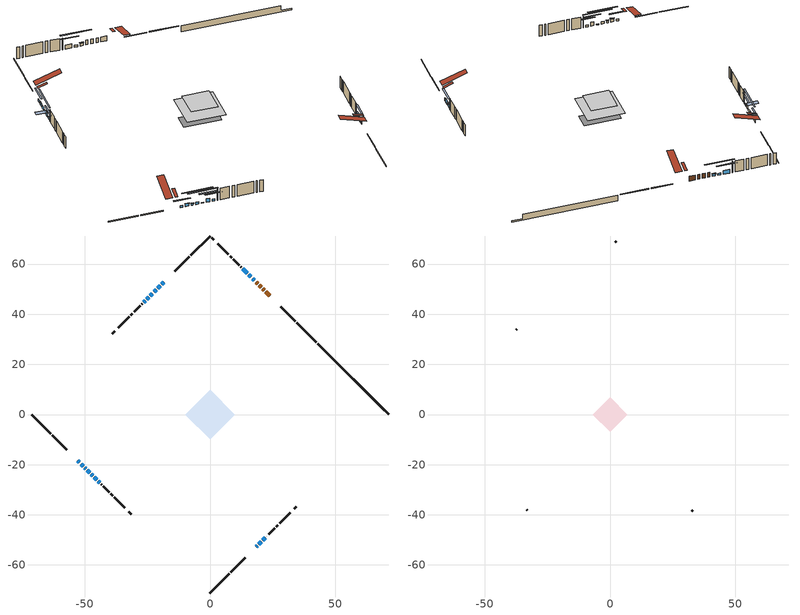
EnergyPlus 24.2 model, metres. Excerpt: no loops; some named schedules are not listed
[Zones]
conditioned space
 floor outside (Floor1 construction): -3.12,0 0,3.12 3.12,0 0,-3.12 z1.37
 floor adiabatic (AdiabaticFloorConstruction): -9.97,0 0,9.97 9.97,0 0,-9.97 z3.81
 floor foundation (Slab1 construction): -7.06,2.75 -2.75,7.06 7.06,-2.75 2.75,-7.06 z-1.07
 wall outside (RimJoist1 construction): 0,-71.2 7.61,-63.59 / -71.2,0 -63.59,-7.61 / 0,71.2 -7.61,63.59 / 42.31,28.89 34.7,36.5 z1.37:1.67
 wall outside (RimJoist2 construction): 8.27,-62.93 14.06,-57.15 / -62.93,-8.27 -57.15,-14.06 / -8.27,62.93 -14.06,57.15 / 34.04,37.16 28.26,42.95 z1.37:1.67
 wall outside (AdiabaticWallConstruction 1): 23.85,47.35 22.29,48.91 / 21.64,49.57 21.05,50.16 / 20.39,50.81 19.64,51.57 / 18.98,52.22 18.39,52.81 z1.37:3.4
 wall outside (AdiabaticWallConstruction): 18.46,-52.74 18.77,-52.43 / -21.43,49.78 -22.32,48.88 z1.37:2.59; -52.74,-18.46 -52.09,-19.11 z1.37:2.19; 17.73,53.47 16.96,54.24 z1.37:2.41; -18.46,52.74 -19.29,51.92 / -19.94,51.26 -20.77,50.43 / -51.44,-19.76 -50.61,-20.59 z1.37:2.54; 19.43,-51.78 20.41,-50.79 z1.37:3.25; 21.07,-50.13 21.97,-49.23 z1.37:3; -49.96,-21.25 -49.52,-21.68 z1.37:2.08; 16.31,54.9 15.46,55.74 z1.37:2.16; -22.98,48.23 -23.82,47.38 z1.37:2.39; -48.87,-22.33 -48.01,-23.2 z1.37:2.36; -47.35,-23.85 -46.77,-24.43 z1.37:1.75; -24.48,46.73 -25.16,46.04 / 14.8,56.4 13.11,58.09 / -46.12,-25.09 -45.27,-25.93 z1.37:2.97; -25.81,45.39 -26.46,44.74 / -44.62,-26.59 -43.97,-27.24 z1.37:2.23
 wall outside (Wall1 construction): 22.63,-48.58 22.74,-48.47 / -43.31,-27.89 -43.2,-28 / -27.12,44.08 -27.23,43.97 / 12.46,58.75 12.35,58.86 z1.37:6.25
 wall outside (Wall2 construction): 23.39,-47.81 25.77,-45.43 / -42.54,-28.66 -40.17,-31.04 / -27.89,43.32 -30.27,40.94 / 11.69,59.51 9.31,61.89 z1.37:6.25
 wall outside (Wall3 construction): 26.43,-44.78 27.08,-44.12 / -39.51,-31.7 -38.85,-32.35 / -30.92,40.28 -31.58,39.63 / 8.65,62.55 8,63.2 z1.37:6.25
 wall outside (Wall4 construction): 27.74,-43.46 32.01,-39.19 / -38.2,-33.01 -33.92,-37.28 / -32.23,38.97 -36.51,34.7 / 7.34,63.86 3.07,68.13 z1.37:6.25
 wall outside (Wall6 construction): 33.6,-37.6 34.43,-36.78 / -32.34,-38.87 -31.51,-39.69 / -38.09,33.11 -38.92,32.28 / 1.48,69.72 0.66,70.55 z1.37:6.25
 wall foundation (FoundationWall1 construction): 42.97,28.23,-1.07 42.97,28.23,1.37 68.38,2.82,1.37 68.38,2.82,-0.52 71.2,0,-0.52 71.2,0,-1.07
 window (WindowConstruction 12): 18.46,-52.74 18.77,-52.44 z1.37:2.59
 window (WindowConstruction 4): -52.74,-18.46 -52.1,-19.11 z1.37:2.18
 window (WindowConstruction 5): 17.73,53.47 16.96,54.24 z1.37:2.41
 window (WindowConstruction 6): -18.46,52.74 -19.29,51.92 z1.37:2.54
 window (WindowConstruction 7): -19.94,51.26 -20.77,50.43 z1.37:2.54
 window (WindowConstruction 8): 19.43,-51.78 20.41,-50.79 z1.37:3.25
 window (WindowConstruction 9): 21.07,-50.13 21.97,-49.24 z1.37:2.99
 window (WindowConstruction 10): -51.44,-19.77 -50.61,-20.59 z1.37:2.54
 window (WindowConstruction 11): -49.96,-21.25 -49.53,-21.68 z1.37:2.08
 window (WindowConstruction 18): -21.43,49.78 -22.32,48.88 z1.37:2.59
 window (WindowConstruction 14): 16.31,54.9 15.46,55.74 z1.37:2.16
 window (WindowConstruction 15): -22.98,48.23 -23.82,47.38 z1.37:2.38
 window (WindowConstruction 16): -48.87,-22.34 -48.01,-23.2 z1.37:2.36
 window (WindowConstruction 17): -47.35,-23.85 -46.77,-24.43 z1.37:1.75
 window (WindowConstruction 13): -24.48,46.73 -25.16,46.04 z1.37:2.97
 window (WindowConstruction): 14.8,56.4 13.11,58.09 z1.37:2.97
 window (WindowConstruction 1): -25.82,45.39 -26.46,44.74 z1.37:2.23
 window (WindowConstruction 2): -46.12,-25.09 -45.27,-25.93 z1.37:2.97
 window (WindowConstruction 3): -44.61,-26.59 -43.97,-27.24 z1.37:2.23
 door (Door): 23.85,47.35 22.29,48.91 z1.37:3.4
 door (Door 1): 21.64,49.57 21.05,50.16 z1.37:3.4
 door (Door 2): 20.39,50.81 19.64,51.57 z1.37:3.4
 door (Door 3): 18.98,52.22 18.39,52.81 z1.37:3.4
 ceiling adiabatic (AdiabaticFloorConstruction): 0,-9.97 9.97,0 0,9.97 -9.97,0 z3.81
 roof outside (Roof2 construction): 17.8,-53.4,6.25 15.28,-50.88,7.44 14.62,-51.54,7.44 17.14,-54.06,6.25; -53.4,-17.8,6.25 -50.88,-15.28,7.44 -51.54,-14.62,7.44 -54.06,-17.14,6.25; -17.8,53.4,6.25 -15.28,50.88,7.44 -14.62,51.54,7.44 -17.14,54.06,6.25; 24.51,46.69,6.25 21.99,44.17,7.44 22.65,43.51,7.44 25.17,46.03,6.25
attic - vented
 floor to conditioned space (Floor2 construction Reversed): -6.89,0 0,6.89 6.89,0 0,-6.89 z6.25
 wall outside (Wall5 construction): 32.67,-38.53 32.94,-38.26 / -33.27,-37.94 -32.99,-38.21 / -37.16,34.04 -37.44,33.77 / 2.41,68.79 2.14,69.06 z1.37:6.25
 roof outside (Roof1 construction): 16.48,-54.72,6.25 9.77,-48.01,9.41 8,-49.78,9.41 14.71,-56.49,6.25; -54.72,-16.48,6.25 -48.01,-9.77,9.41 -49.78,-8,9.41 -56.49,-14.71,6.25; -16.48,54.72,6.25 -9.77,48.01,9.41 -8,49.78,9.41 -14.71,56.49,6.25; 25.83,45.37,6.25 19.12,38.66,9.41 20.89,36.89,9.41 27.6,43.61,6.25
shading: -50.23,-20.97 -54.61,-16.6 -54.9,-16.89 -50.52,-21.27 z4.82; 16.82,54.38 17.88,53.33 18.17,53.62 17.11,54.67 z2.61; -21.15,50.05 -16.6,54.61 -16.89,54.9 -21.44,50.34 z5.18; -20.91,50.29 -19.8,51.4 -20.09,51.69 -21.2,50.58 z2.74; 22.28,-48.92 17.56,-53.64 17.85,-53.94 22.57,-49.22 z5.89; 22.11,-49.09 20.93,-50.28 21.22,-50.57 22.4,-49.38 z3.2; -50.47,-20.73 -51.58,-19.62 -51.87,-19.91 -50.76,-21.02 z2.74; -49.38,-21.82 -50.1,-21.11 -50.39,-21.4 -49.67,-22.11 z2.28; 11.87,59.34 19.9,51.31 20.19,51.6 12.16,59.63 z7.24; -27.41,43.79 -19.38,51.82 -19.67,52.11 -27.71,44.08 z7.47; -44.41,-26.79 -52.46,-18.74 -52.75,-19.03 -44.7,-27.08 z7.44; -43.18,-28.02 -50.94,-20.26 -51.23,-20.55 -43.47,-28.31 z6.83; -25.37,45.83 -24.27,46.94 -27.17,49.84 -28.28,48.74 z3.27; 11.25,59.96 16.67,54.53 16.96,54.82 11.54,60.25 z5.61; -28.33,42.87 -23.95,47.25 -24.24,47.55 -28.62,43.17 z4.87; -43.41,-27.8 -47.98,-23.22 -48.27,-23.51 -43.7,-28.09 z5.61; -42.1,-29.1 -46.48,-24.72 -46.77,-25.01 -42.39,-29.39 z4.87
[Building]
Building 1: Terrain=Suburbs
[Site:Location]
London AP_ON: Latitude {deg}=43.03; Longitude {deg}=-81.15; Time Zone {hr}=-5; Elevation {m}=278; Keep Site Location Information=Yes
[Site:GroundTemperature:Shallow]
3.98693, 1.93205, 1.76749, 2.74264, 6.6573, 10.5537, 13.9317, 16.0716, 16.2534, 14.513, 11.2211, 7.44421
[Site:WaterMainsTemperature]
Calculation Method=Schedule; Temperature Schedule=mains temperature schedule
[Material] Roughness=Rough; Thermal Absorptance=0.9
Name | Thickness {m} | Conductivity {W/m-K} | Density {kg/m3} | Specific Heat {J/kg-K} | Solar Absorptance | Visible Absorptance
asphalt or fiberglass shingles | 0.00635 | 0.162714 | 1121.4 | 1465.45 | 0.4 | 0.4
ceiling loosefill ins | 0.169333 | 0.0480833 | 16.02 | 1046.75 | 0.7 | 0.7
ceiling stud and cavity | 0.1397 | 0.138218 | 65.682 | 1177.47 | 0.7 | 0.7
concrete 4.0 in. | 0.1016 | 1.803125 | 2242.8 | 837.4 | 0.7 | 0.7
concrete 8.0 in. | 0.2032 | 1.803125 | 2242.8 | 837.4 | 0.7 | 0.7
door material | 0.04445 | 0.053851 | 512.64 | 1214.23 | 0.7 | 0.7
door material 1 | 0.04445 | 0.20624 | 512.64 | 1214.23 | 0.7 | 0.7
floor covering | 0.0127 | 0.0433444 | 54.468 | 1339.84 | 0.6 | 0.6
floor rigid ins | 0.103632 | 0.029427 | 32.04 | 1214.23 | 0.7 | 0.7
floor rigid ins 1; wall rigid ins | 0.512978 | 0.029427 | 32.04 | 1214.23 | 0.7 | 0.7
floor stud and cavity | 0.1397 | 0.31211 | 92.3553 | 1139.71 | 0.7 | 0.7
floor stud and cavity 1 | 0.1397 | 1.75129 | 37.0049 | 1207.88 | 0.7 | 0.7
furniture material conditioned space 1 | 0.1524 | 0.115458 | 640.8 | 1214.23 | 0.6 | 0.6
gypsum board | 0.0127 | 0.160291 | 801 | 837.4 | 0.6 | 0.6
osb sheathing 0.5 in. | 0.0127 | 0.115458 | 512.64 | 1214.23 | 0.7 | 0.7
osb sheathing 0.75 in. | 0.01905 | 0.115458 | 512.64 | 1214.23 | 0.7 | 0.7
osb sheathing 2.0 in. | 0.0508 | 0.115458 | 512.64 | 1214.23 | 0.7 | 0.7
rim joist rigid ins; roof rigid ins | 0.051816 | 0.029427 | 32.04 | 1214.23 | 0.7 | 0.7
rim joist stud and cavity | 0.0508 | 0.305033 | 125.044 | 1163.47 | 0.6 | 0.6
rim joist stud and cavity 1 | 0.0508 | 0.308293 | 125.044 | 1163.47 | 0.6 | 0.6
roof stud and cavity | 0.2032 | 0.118143 | 78.34581 | 1123.46 | 0.7 | 0.7
wall stud and cavity | 0.1397 | 0.0919333 | 139.0536 | 1170.24 | 0.7 | 0.7
wall stud and cavity 1 | 0.1397 | 0.0822159 | 139.0536 | 1170.24 | 0.7 | 0.7
wall stud and cavity 2 | 0.1397 | 0.108683 | 139.0536 | 1170.24 | 0.7 | 0.7
wall stud and cavity 3 | 0.1397 | 0.0816238 | 139.0536 | 1170.24 | 0.7 | 0.7
wall stud and cavity 4 | 0.0889 | 6.1454 | 50.32683 | 1063.81 | 0.6 | 0.6
wall stud and cavity 5 | 0.1397 | 0.0958206 | 139.0536 | 1170.24 | 0.7 | 0.7
wall stud and cavity 6 | 0.0889 | 0.380278 | 52.3479 | 1209.89 | 0.7 | 0.7
wall stud and cavity 7 | 0.0889 | 0.391764 | 83.0341 | 1211.67 | 0.7 | 0.7
wood siding | 0.0254 | 0.102417 | 544.68 | 1172.36 | 0.4 | 0.4
wood siding 1 | 0.00254 | 0.102417 | 544.68 | 1172.36 | 0.4 | 0.4
wood siding 2; wood siding 3; wood siding 4 | 0.0254 | 0.102417 | 544.68 | 1172.36 | 0.7 | 0.7
[WindowMaterial:SimpleGlazingSystem]
Name | U-Factor {W/m2-K} | Solar Heat Gain Coefficient
WindowMaterial | 2.30186 | 0.55
WindowMaterial 1 | 2.50627 | 0.47
WindowMaterial 10 | 2.44495 | 0.49
WindowMaterial 11 | 2.398955 | 0.51
WindowMaterial 12 | 2.39725 | 0.51
WindowMaterial 13 | 2.620397 | 0.26
WindowMaterial 2 | 2.515354 | 0.46
WindowMaterial 3 | 2.4211 | 0.51
WindowMaterial 4 | 2.38419 | 0.52
WindowMaterial 5 | 2.089504 | 0.64
WindowMaterial 6 | 2.19852 | 0.58
WindowMaterial 7 | 2.648787 | 0.4
WindowMaterial 8 | 3.11495 | 0.41
WindowMaterial 9 | 2.986628 | 0.61
[Construction]
AdiabaticFloorConstruction: floor stud and cavity 1, floor rigid ins 1, osb sheathing 0.75 in., floor covering
AdiabaticWallConstruction: wood siding 3, wall rigid ins, wall stud and cavity 6, gypsum board
AdiabaticWallConstruction 1: wood siding 4, wall rigid ins, wall stud and cavity 6, gypsum board
Door; Door 1; Door 2: door material
Door 3: door material 1
Floor1 construction: floor stud and cavity, floor rigid ins, osb sheathing 0.75 in., floor covering
Floor2 construction Reversed: gypsum board, ceiling stud and cavity, ceiling loosefill ins
FoundationWall1 construction: concrete 8.0 in.
furniture construction conditioned space 1: furniture material conditioned space 1
PartitionWallConstruction: gypsum board, wall stud and cavity 7, gypsum board
RimJoist1 construction: wood siding 2, rim joist rigid ins, osb sheathing 2.0 in., rim joist stud and cavity
RimJoist2 construction: wood siding 2, rim joist rigid ins, osb sheathing 2.0 in., rim joist stud and cavity 1
Roof1 construction: asphalt or fiberglass shingles
Roof2 construction: asphalt or fiberglass shingles, roof rigid ins, osb sheathing 0.75 in., roof stud and cavity, gypsum board
Slab1 construction: concrete 4.0 in.
Wall1 construction: wood siding, osb sheathing 0.5 in., wall stud and cavity, gypsum board
Wall2 construction: wood siding, osb sheathing 0.5 in., wall stud and cavity 1, gypsum board
Wall3 construction: wood siding, osb sheathing 0.5 in., wall stud and cavity 2, gypsum board
Wall4 construction: wood siding, osb sheathing 0.5 in., wall stud and cavity 3, gypsum board
Wall5 construction: wood siding 1, wall stud and cavity 4
Wall6 construction: wood siding, osb sheathing 0.5 in., wall stud and cavity 5, gypsum board
WindowConstruction; WindowConstruction 2: WindowMaterial
WindowConstruction 1; WindowConstruction 3: WindowMaterial 1
WindowConstruction 10; WindowConstruction 6; WindowConstruction 7: WindowMaterial 4
WindowConstruction 11: WindowMaterial 7
WindowConstruction 12: WindowMaterial 8
WindowConstruction 13; WindowConstruction 18: WindowMaterial 9
WindowConstruction 14: WindowMaterial 10
WindowConstruction 15: WindowMaterial 11
WindowConstruction 16: WindowMaterial 12
WindowConstruction 17: WindowMaterial 13
WindowConstruction 4: WindowMaterial 2
WindowConstruction 5: WindowMaterial 3
WindowConstruction 8: WindowMaterial 5
WindowConstruction 9: WindowMaterial 6
[Zone] Multiplier=1; Part of Total Floor Area=Yes
Name | Volume {m3}
attic - vented | 48.7785
conditioned space | 733.6
[Space]
Name | Zone | Volume {m3}
attic - vented 1 | attic - vented | 48.7785
conditioned space 1 | conditioned space | 733.6
[ZoneInfiltration:EffectiveLeakageArea]
infil attic - vented 1: Zone or Space=attic - vented 1; Schedule=Always On Discrete; Effective Air Leakage Area {cm2}=4144.15; Stack Coefficient=0.000559141; Wind Coefficient=1.59765e-05
[ZoneMixing]
whole house fan mix: Zone or Space=attic - vented; Schedule=Always On Continuous; Design Flow Rate Calculation Method=Flow/Zone; Design Flow Rate {m3/s}=0; Source Zone or Space=conditioned space
[SurfaceProperty:ExposedFoundationPerimeter]
Slab1: Exposed Perimeter Calculation Method=TotalExposedPerimeter; Total Exposed Perimeter {m}=39.928
[InternalMass] Zone or ZoneList=conditioned space; Space or SpaceList=conditioned space 1
Name | Construction | Surface Area {m2}
furniture mass conditioned space 1 | furniture construction conditioned space 1 | 121.1
partition wall mass | PartitionWallConstruction | 302.751
[Lights]
interior lighting: Zone or ZoneList or Space or SpaceList=conditioned space 1; Schedule=interior lighting schedule; Design Level Calculation Method=LightingLevel; Lighting Level {W}=343.2; Return Air Fraction=0; Fraction Radiant=0.6; Fraction Visible=0.2; Fraction Replaceable=1
[People]
occupants: Zone or ZoneList or Space or SpaceList=conditioned space 1; Number of People Schedule=occupants schedule; Number of People Calculation Method=People; Number of People=3; Fraction Radiant=0.314171; Sensible Heat Fraction=0.56303; Activity Level Schedule=occupants activity schedule; Carbon Dioxide Generation Rate {m3/s-W}=0; Enable ASHRAE 55 Comfort Warnings=No; Mean Radiant Temperature Calculation Type=EnclosureAveraged
[ElectricEquipment] Zone or ZoneList or Space or SpaceList=conditioned space 1; Design Level Calculation Method=EquipmentLevel
Name | Schedule | Design Level {W} | Fraction Latent | Fraction Radiant | Fraction Lost
clothes dryer | clothes dryer schedule | 140.772 | 0.015 | 0.081 | 0.85
clothes washer | clothes washer schedule | 32.1985 | 0.03 | 0.162 | 0.7
cooking range | cooking range schedule | 215.147 | 0.08 | 0.432 | 0.2
dishwasher | dishwasher schedule | 66.8632 | 0.3 | 0.18 | 0.4
fridge | fridge schedule | 72.9452 | 0 | 0.6 | 0
mech vent bath fan 0 | mech vent bath fan 0 schedule | 50.2 | 0 | 0 | 1
mech vent bath fan 1 | mech vent bath fan 1 schedule | 50.2 | 0 | 0 | 1
mech vent house fan | mech vent house fan schedule | 0 | 0 | 0 | 1
mech vent house fan cfis | mech vent house fan cfis schedule | 0 | 0 | 0 | 0
mech vent range fan 0 | mech vent range fan 0 schedule | 57 | 0 | 0 | 1
misc plug loads | misc plug loads schedule | 494.7 | 0.045 | 0.513 | 0.1
whole house fan | Always On Discrete | 0 | 0 | 0 | 1
[OtherEquipment] Zone or ZoneList or Space or SpaceList=conditioned space 1; Design Level Calculation Method=EquipmentLevel
Name | Fuel Type | Schedule | Design Level {W} | Fraction Latent | Fraction Radiant | Fraction Lost
clothes dryer 1 | Electricity | clothes dryer schedule | 0 | 0.015 | 0.081 | 0.85
cooking range 1 | Electricity | cooking range schedule | 0 | 0.08 | 0.432 | 0.2
general water use latent | None | general water use schedule | 62.594 | 1 | 0 | 0
general water use sensible | None | general water use schedule | -61.6891 | 0 | 0.6 | 0
mech vent house fan latent load | None | Always On Discrete | 0 | 1 | 0 | 0
mech vent house fan sensible load | None | Always On Discrete | 0 | 0 | 0 | 0
water heater energy adjustment1 | NaturalGas | Always On Discrete | 0.01 | 0 | 0 | 1
[ZoneInfiltration:DesignFlowRate] Zone or ZoneList or Space or SpaceList=conditioned space 1; Schedule=Always On Discrete; Design Flow Rate Calculation Method=Flow/Zone; Design Flow Rate {m3/s}=0
infil flow; natural vent flow; whole house fan flow
[Foundation:Kiva]
Foundation Kiva 1: Initial Indoor Air Temperature {C}=18; Wall Height Above Grade {m}=1.36998; Wall Depth Below Slab {m}=0.2032
[Foundation:Kiva:Settings]
Soil Conductivity {W/m-K}=0.849921; Soil Density {kg/m3}=1842.3; Soil Specific Heat {J/kg-K}=418.7; Ground Solar Absorptivity=0.9; Ground Thermal Absorptivity=0.9; Ground Surface Roughness {m}=0.03; Far-Field Width {m}=40; Deep-Ground Boundary Condition=ZeroFlux; Deep-Ground Depth {m}=40; Minimum Cell Dimension {m}=0.2; Maximum Cell Growth Coefficient=3; Simulation Timestep=Timestep
[Exterior:Lights]
exterior lighting: Schedule=exterior lighting schedule; Design Level {W}=75.6
[Schedule:Constant]
Name | Hourly Value
Always On Continuous; mech vent house fan schedule; mech vent house fan cfis schedule; Always On Discrete | 1
occupants activity schedule | 117.228
fridge schedule | 0
[Schedule:Week:Daily]
interior lighting schedule Week Rule - Jan1-Jan27: interior lighting schedule day, interior lighting schedule day, interior lighting schedule day, interior lighting schedule day, interior lighting schedule day, interior lighting schedule day, interior lighting schedule day, interior lighting schedule default day, interior lighting schedule default day, interior lighting schedule default day, interior lighting schedule default day, interior lighting schedule default day
interior lighting schedule Week Rule - Jan28-Feb3: interior lighting schedule day, interior lighting schedule day, interior lighting schedule day, interior lighting schedule day, interior lighting schedule day 1, interior lighting schedule day 1, interior lighting schedule day 1, interior lighting schedule default day, interior lighting schedule default day, interior lighting schedule default day, interior lighting schedule default day, interior lighting schedule default day
interior lighting schedule Week Rule - Feb4-Feb24: interior lighting schedule day 1, interior lighting schedule day 1, interior lighting schedule day 1, interior lighting schedule day 1, interior lighting schedule day 1, interior lighting schedule day 1, interior lighting schedule day 1, interior lighting schedule default day, interior lighting schedule default day, interior lighting schedule default day, interior lighting schedule default day, interior lighting schedule default day
interior lighting schedule Week Rule - Feb25-Mar3: interior lighting schedule day 1, interior lighting schedule day 1, interior lighting schedule day 1, interior lighting schedule day 1, interior lighting schedule day 2, interior lighting schedule day 2, interior lighting schedule day 2, interior lighting schedule default day, interior lighting schedule default day, interior lighting schedule default day, interior lighting schedule default day, interior lighting schedule default day
interior lighting schedule Week Rule - Mar4-Mar31: interior lighting schedule day 2, interior lighting schedule day 2, interior lighting schedule day 2, interior lighting schedule day 2, interior lighting schedule day 2, interior lighting schedule day 2, interior lighting schedule day 2, interior lighting schedule default day, interior lighting schedule default day, interior lighting schedule default day, interior lighting schedule default day, interior lighting schedule default day
interior lighting schedule Week Rule - Apr1-Apr28: interior lighting schedule day 3, interior lighting schedule day 3, interior lighting schedule day 3, interior lighting schedule day 3, interior lighting schedule day 3, interior lighting schedule day 3, interior lighting schedule day 3, interior lighting schedule default day, interior lighting schedule default day, interior lighting schedule default day, interior lighting schedule default day, interior lighting schedule default day
interior lighting schedule Week Rule - Apr29-May5: interior lighting schedule day 3, interior lighting schedule day 3, interior lighting schedule day 4, interior lighting schedule day 4, interior lighting schedule day 4, interior lighting schedule day 4, interior lighting schedule day 4, interior lighting schedule default day, interior lighting schedule default day, interior lighting schedule default day, interior lighting schedule default day, interior lighting schedule default day
interior lighting schedule Week Rule - May6-May26: interior lighting schedule day 4, interior lighting schedule day 4, interior lighting schedule day 4, interior lighting schedule day 4, interior lighting schedule day 4, interior lighting schedule day 4, interior lighting schedule day 4, interior lighting schedule default day, interior lighting schedule default day, interior lighting schedule default day, interior lighting schedule default day, interior lighting schedule default day
interior lighting schedule Week Rule - May27-Jun2: interior lighting schedule day 4, interior lighting schedule day 4, interior lighting schedule day 4, interior lighting schedule day 4, interior lighting schedule day 4, interior lighting schedule day 5, interior lighting schedule day 5, interior lighting schedule default day, interior lighting schedule default day, interior lighting schedule default day, interior lighting schedule default day, interior lighting schedule default day
interior lighting schedule Week Rule - Jun3-Jun30: interior lighting schedule day 5, interior lighting schedule day 5, interior lighting schedule day 5, interior lighting schedule day 5, interior lighting schedule day 5, interior lighting schedule day 5, interior lighting schedule day 5, interior lighting schedule default day, interior lighting schedule default day, interior lighting schedule default day, interior lighting schedule default day, interior lighting schedule default day
interior lighting schedule Week Rule - Jul1-Jul28: interior lighting schedule day 6, interior lighting schedule day 6, interior lighting schedule day 6, interior lighting schedule day 6, interior lighting schedule day 6, interior lighting schedule day 6, interior lighting schedule day 6, interior lighting schedule default day, interior lighting schedule default day, interior lighting schedule default day, interior lighting schedule default day, interior lighting schedule default day
interior lighting schedule Week Rule - Jul29-Aug4: interior lighting schedule day 6, interior lighting schedule day 6, interior lighting schedule day 6, interior lighting schedule day 7, interior lighting schedule day 7, interior lighting schedule day 7, interior lighting schedule day 7, interior lighting schedule default day, interior lighting schedule default day, interior lighting schedule default day, interior lighting schedule default day, interior lighting schedule default day
interior lighting schedule Week Rule - Aug5-Aug25: interior lighting schedule day 7, interior lighting schedule day 7, interior lighting schedule day 7, interior lighting schedule day 7, interior lighting schedule day 7, interior lighting schedule day 7, interior lighting schedule day 7, interior lighting schedule default day, interior lighting schedule default day, interior lighting schedule default day, interior lighting schedule default day, interior lighting schedule default day
interior lighting schedule Week Rule - Aug26-Sep1: interior lighting schedule day 7, interior lighting schedule day 7, interior lighting schedule day 7, interior lighting schedule day 7, interior lighting schedule day 7, interior lighting schedule day 7, interior lighting schedule day 8, interior lighting schedule default day, interior lighting schedule default day, interior lighting schedule default day, interior lighting schedule default day, interior lighting schedule default day
interior lighting schedule Week Rule - Sep2-Sep29: interior lighting schedule day 8, interior lighting schedule day 8, interior lighting schedule day 8, interior lighting schedule day 8, interior lighting schedule day 8, interior lighting schedule day 8, interior lighting schedule day 8, interior lighting schedule default day, interior lighting schedule default day, interior lighting schedule default day, interior lighting schedule default day, interior lighting schedule default day
interior lighting schedule Week Rule - Sep30-Oct6: interior lighting schedule day 8, interior lighting schedule day 9, interior lighting schedule day 9, interior lighting schedule day 9, interior lighting schedule day 9, interior lighting schedule day 9, interior lighting schedule day 9, interior lighting schedule default day, interior lighting schedule default day, interior lighting schedule default day, interior lighting schedule default day, interior lighting schedule default day
interior lighting schedule Week Rule - Oct7-Oct27: interior lighting schedule day 9, interior lighting schedule day 9, interior lighting schedule day 9, interior lighting schedule day 9, interior lighting schedule day 9, interior lighting schedule day 9, interior lighting schedule day 9, interior lighting schedule default day, interior lighting schedule default day, interior lighting schedule default day, interior lighting schedule default day, interior lighting schedule default day
interior lighting schedule Week Rule - Oct28-Nov3: interior lighting schedule day 9, interior lighting schedule day 9, interior lighting schedule day 9, interior lighting schedule day 9, interior lighting schedule day 10, interior lighting schedule day 10, interior lighting schedule day 10, interior lighting schedule default day, interior lighting schedule default day, interior lighting schedule default day, interior lighting schedule default day, interior lighting schedule default day
interior lighting schedule Week Rule - Nov4-Nov24: interior lighting schedule day 10, interior lighting schedule day 10, interior lighting schedule day 10, interior lighting schedule day 10, interior lighting schedule day 10, interior lighting schedule day 10, interior lighting schedule day 10, interior lighting schedule default day, interior lighting schedule default day, interior lighting schedule default day, interior lighting schedule default day, interior lighting schedule default day
interior lighting schedule Week Rule - Nov25-Dec1: interior lighting schedule day 10, interior lighting schedule day 10, interior lighting schedule day 10, interior lighting schedule day 10, interior lighting schedule day 10, interior lighting schedule day 10, interior lighting schedule day 11, interior lighting schedule default day, interior lighting schedule default day, interior lighting schedule default day, interior lighting schedule default day, interior lighting schedule default day
interior lighting schedule Week Rule - Dec2-Dec31: interior lighting schedule day 11, interior lighting schedule day 11, interior lighting schedule day 11, interior lighting schedule day 11, interior lighting schedule day 11, interior lighting schedule day 11, interior lighting schedule day 11, interior lighting schedule default day, interior lighting schedule default day, interior lighting schedule default day, interior lighting schedule default day, interior lighting schedule default day
occupants schedule Week Rule - Jan1-Dec31: occupants schedule day, occupants schedule day, occupants schedule day, occupants schedule day, occupants schedule day, occupants schedule day, occupants schedule day, occupants schedule default day, occupants schedule default day, occupants schedule default day, occupants schedule default day, occupants schedule default day
clothes dryer schedule Week Rule - Jan1-Dec31: clothes dryer schedule day, clothes dryer schedule day, clothes dryer schedule day, clothes dryer schedule day, clothes dryer schedule day, clothes dryer schedule day, clothes dryer schedule day, clothes dryer schedule default day, clothes dryer schedule default day, clothes dryer schedule default day, clothes dryer schedule default day, clothes dryer schedule default day
clothes washer schedule Week Rule - Jan1-Dec31: clothes washer schedule day, clothes washer schedule day, clothes washer schedule day, clothes washer schedule day, clothes washer schedule day, clothes washer schedule day, clothes washer schedule day, clothes washer schedule default day, clothes washer schedule default day, clothes washer schedule default day, clothes washer schedule default day, clothes washer schedule default day
cooking range schedule Week Rule - Jan1-Dec31: cooking range schedule day, cooking range schedule day, cooking range schedule day, cooking range schedule day, cooking range schedule day, cooking range schedule day, cooking range schedule day, cooking range schedule default day, cooking range schedule default day, cooking range schedule default day, cooking range schedule default day, cooking range schedule default day
dishwasher schedule Week Rule - Jan1-Dec31: dishwasher schedule day, dishwasher schedule day, dishwasher schedule day, dishwasher schedule day, dishwasher schedule day, dishwasher schedule day, dishwasher schedule day, dishwasher schedule default day, dishwasher schedule default day, dishwasher schedule default day, dishwasher schedule default day, dishwasher schedule default day
mech vent bath fan 0 schedule Week Rule - Jan1-Dec31: mech vent bath fan 0 schedule day, mech vent bath fan 0 schedule day, mech vent bath fan 0 schedule day, mech vent bath fan 0 schedule day, mech vent bath fan 0 schedule day, mech vent bath fan 0 schedule day, mech vent bath fan 0 schedule day, mech vent bath fan 0 schedule default day, mech vent bath fan 0 schedule default day, mech vent bath fan 0 schedule default day, mech vent bath fan 0 schedule default day, mech vent bath fan 0 schedule default day
mech vent bath fan 1 schedule Week Rule - Jan1-Dec31: mech vent bath fan 1 schedule day, mech vent bath fan 1 schedule day, mech vent bath fan 1 schedule day, mech vent bath fan 1 schedule day, mech vent bath fan 1 schedule day, mech vent bath fan 1 schedule day, mech vent bath fan 1 schedule day, mech vent bath fan 1 schedule default day, mech vent bath fan 1 schedule default day, mech vent bath fan 1 schedule default day, mech vent bath fan 1 schedule default day, mech vent bath fan 1 schedule default day
mech vent range fan 0 schedule Week Rule - Jan1-Dec31: mech vent range fan 0 schedule day, mech vent range fan 0 schedule day, mech vent range fan 0 schedule day, mech vent range fan 0 schedule day, mech vent range fan 0 schedule day, mech vent range fan 0 schedule day, mech vent range fan 0 schedule day, mech vent range fan 0 schedule default day, mech vent range fan 0 schedule default day, mech vent range fan 0 schedule default day, mech vent range fan 0 schedule default day, mech vent range fan 0 schedule default day
misc plug loads schedule Week Rule - Jan1-Dec31: misc plug loads schedule day, misc plug loads schedule day, misc plug loads schedule day, misc plug loads schedule day, misc plug loads schedule day, misc plug loads schedule day, misc plug loads schedule day, misc plug loads schedule default day, misc plug loads schedule default day, misc plug loads schedule default day, misc plug loads schedule default day, misc plug loads schedule default day
general water use schedule Week Rule - Jan1-Dec31: general water use schedule day, general water use schedule day, general water use schedule day, general water use schedule day, general water use schedule day, general water use schedule day, general water use schedule day, general water use schedule default day, general water use schedule default day, general water use schedule default day, general water use schedule default day, general water use schedule default day
exterior lighting schedule Week Rule - Jan1-Jan27: exterior lighting schedule day, exterior lighting schedule day, exterior lighting schedule day, exterior lighting schedule day, exterior lighting schedule day, exterior lighting schedule day, exterior lighting schedule day, exterior lighting schedule default day, exterior lighting schedule default day, exterior lighting schedule default day, exterior lighting schedule default day, exterior lighting schedule default day
exterior lighting schedule Week Rule - Jan28-Feb3: exterior lighting schedule day, exterior lighting schedule day, exterior lighting schedule day, exterior lighting schedule day, exterior lighting schedule day 1, exterior lighting schedule day 1, exterior lighting schedule day 1, exterior lighting schedule default day, exterior lighting schedule default day, exterior lighting schedule default day, exterior lighting schedule default day, exterior lighting schedule default day
exterior lighting schedule Week Rule - Feb4-Feb24: exterior lighting schedule day 1, exterior lighting schedule day 1, exterior lighting schedule day 1, exterior lighting schedule day 1, exterior lighting schedule day 1, exterior lighting schedule day 1, exterior lighting schedule day 1, exterior lighting schedule default day, exterior lighting schedule default day, exterior lighting schedule default day, exterior lighting schedule default day, exterior lighting schedule default day
exterior lighting schedule Week Rule - Feb25-Mar3: exterior lighting schedule day 1, exterior lighting schedule day 1, exterior lighting schedule day 1, exterior lighting schedule day 1, exterior lighting schedule day 2, exterior lighting schedule day 2, exterior lighting schedule day 2, exterior lighting schedule default day, exterior lighting schedule default day, exterior lighting schedule default day, exterior lighting schedule default day, exterior lighting schedule default day
[Schedule:Year]
interior lighting schedule: interior lighting schedule Week Rule - Jan1-Jan27, 1, 1, 1, 27, interior lighting schedule Week Rule - Jan28-Feb3, 1, 28, 2, 3, interior lighting schedule Week Rule - Feb4-Feb24, 2, 4, 2, 24, interior lighting schedule Week Rule - Feb25-Mar3, 2, 25, 3, 3, interior lighting schedule Week Rule - Mar4-Mar31, 3, 4, 3, 31, interior lighting schedule Week Rule - Apr1-Apr28, 4, 1, 4, 28, interior lighting schedule Week Rule - Apr29-May5, 4, 29, 5, 5, interior lighting schedule Week Rule - May6-May26, 5, 6, 5, 26, interior lighting schedule Week Rule - May27-Jun2, 5, 27, 6, 2, interior lighting schedule Week Rule - Jun3-Jun30, 6, 3, 6, 30, interior lighting schedule Week Rule - Jul1-Jul28, 7, 1, 7, 28, interior lighting schedule Week Rule - Jul29-Aug4, 7, 29, 8, 4, interior lighting schedule Week Rule - Aug5-Aug25, 8, 5, 8, 25, interior lighting schedule Week Rule - Aug26-Sep1, 8, 26, 9, 1, interior lighting schedule Week Rule - Sep2-Sep29, 9, 2, 9, 29, interior lighting schedule Week Rule - Sep30-Oct6, 9, 30, 10, 6, interior lighting schedule Week Rule - Oct7-Oct27, 10, 7, 10, 27, interior lighting schedule Week Rule - Oct28-Nov3, 10, 28, 11, 3, interior lighting schedule Week Rule - Nov4-Nov24, 11, 4, 11, 24, interior lighting schedule Week Rule - Nov25-Dec1, 11, 25, 12, 1, interior lighting schedule Week Rule - Dec2-Dec31, 12, 2, 12, 31
occupants schedule: occupants schedule Week Rule - Jan1-Dec31, 1, 1, 12, 31
clothes dryer schedule: clothes dryer schedule Week Rule - Jan1-Dec31, 1, 1, 12, 31
clothes washer schedule: clothes washer schedule Week Rule - Jan1-Dec31, 1, 1, 12, 31
cooking range schedule: cooking range schedule Week Rule - Jan1-Dec31, 1, 1, 12, 31
dishwasher schedule: dishwasher schedule Week Rule - Jan1-Dec31, 1, 1, 12, 31
mech vent bath fan 0 schedule: mech vent bath fan 0 schedule Week Rule - Jan1-Dec31, 1, 1, 12, 31
mech vent bath fan 1 schedule: mech vent bath fan 1 schedule Week Rule - Jan1-Dec31, 1, 1, 12, 31
mech vent range fan 0 schedule: mech vent range fan 0 schedule Week Rule - Jan1-Dec31, 1, 1, 12, 31
misc plug loads schedule: misc plug loads schedule Week Rule - Jan1-Dec31, 1, 1, 12, 31
general water use schedule: general water use schedule Week Rule - Jan1-Dec31, 1, 1, 12, 31
exterior lighting schedule: exterior lighting schedule Week Rule - Jan1-Jan27, 1, 1, 1, 27, exterior lighting schedule Week Rule - Jan28-Feb3, 1, 28, 2, 3, exterior lighting schedule Week Rule - Feb4-Feb24, 2, 4, 2, 24, exterior lighting schedule Week Rule - Feb25-Mar3, 2, 25, 3, 3, exterior lighting schedule Week Rule - Mar4-Mar31, 3, 4, 3, 31, exterior lighting schedule Week Rule - Apr1-Apr28, 4, 1, 4, 28, exterior lighting schedule Week Rule - Apr29-May5, 4, 29, 5, 5, exterior lighting schedule Week Rule - May6-May26, 5, 6, 5, 26, exterior lighting schedule Week Rule - May27-Jun2, 5, 27, 6, 2, exterior lighting schedule Week Rule - Jun3-Jun30, 6, 3, 6, 30, exterior lighting schedule Week Rule - Jul1-Jul28, 7, 1, 7, 28, exterior lighting schedule Week Rule - Jul29-Aug4, 7, 29, 8, 4, exterior lighting schedule Week Rule - Aug5-Aug25, 8, 5, 8, 25, exterior lighting schedule Week Rule - Aug26-Sep1, 8, 26, 9, 1, exterior lighting schedule Week Rule - Sep2-Sep29, 9, 2, 9, 29, exterior lighting schedule Week Rule - Sep30-Oct6, 9, 30, 10, 6, exterior lighting schedule Week Rule - Oct7-Oct27, 10, 7, 10, 27, exterior lighting schedule Week Rule - Oct28-Nov3, 10, 28, 11, 3, exterior lighting schedule Week Rule - Nov4-Nov24, 11, 4, 11, 24, exterior lighting schedule Week Rule - Nov25-Dec1, 11, 25, 12, 1, exterior lighting schedule Week Rule - Dec2-Dec31, 12, 2, 12, 31
[Schedule:Compact]
mains temperature schedule: Through: 01/01, For: AllDays, Until: 24:00, 7.96722, Through: 01/02, For: AllDays, Until: 24:00, 7.89722, Through: 01/03, For: AllDays, Until: 24:00, 7.82778, Through: 01/04, For: AllDays, Until: 24:00, 7.76, Through: 01/05, For: AllDays, Until: 24:00, 7.69333, Through: 01/06, For: AllDays, Until: 24:00, 7.62778, Through: 01/07, For: AllDays, Until: 24:00, 7.56389, Through: 01/08, For: AllDays, Until: 24:00, 7.50167, Through: 01/09, For: AllDays, Until: 24:00, 7.44056, Through: 01/10, For: AllDays, Until: 24:00, 7.38056, Through: 01/11, For: AllDays, Until: 24:00, 7.32222, Through: 01/12, For: AllDays, Until: 24:00, 7.26556, Through: 01/13, For: AllDays, Until: 24:00, 7.21, Through: 01/14, For: AllDays, Until: 24:00, 7.15556, Through: 01/15, For: AllDays, Until: 24:00, 7.10333, Through: 01/16, For: AllDays, Until: 24:00, 7.05222, Through: 01/17, For: AllDays, Until: 24:00, 7.00278, Through: 01/18, For: AllDays, Until: 24:00, 6.955, Through: 01/19, For: AllDays, Until: 24:00, 6.90833, Through: 01/20, For: AllDays, Until: 24:00, 6.86389, Through: 01/21, For: AllDays, Until: 24:00, 6.82056, Through: 01/22, For: AllDays, Until: 24:00, 6.77889, Through: 01/23, For: AllDays, Until: 24:00, 6.73889, Through: 01/24, For: AllDays, Until: 24:00, 6.7, Through: 01/25, For: AllDays, Until: 24:00, 6.66333, Through: 01/26, For: AllDays, Until: 24:00, 6.62833, Through: 01/27, For: AllDays, Until: 24:00, 6.59444, Through: 01/28, For: AllDays, Until: 24:00, 6.56278, Through: 01/29, For: AllDays, Until: 24:00, 6.53222, Through: 01/30, For: AllDays, Until: 24:00, 6.50389, Through: 01/31, For: AllDays, Until: 24:00, 6.47722, Through: 02/01, For: AllDays, Until: 24:00, 6.45167, Through: 02/02, For: AllDays, Until: 24:00, 6.42833, Through: 02/03, For: AllDays, Until: 24:00, 6.40667, Through: 02/04, For: AllDays, Until: 24:00, 6.38611, Through: 02/05, For: AllDays, Until: 24:00, 6.36778, Through: 02/06, For: AllDays, Until: 24:00, 6.35111, Through: 02/07, For: AllDays, Until: 24:00, 6.33611, Through: 02/08, For: AllDays, Until: 24:00, 6.32333, Through: 02/09, For: AllDays, Until: 24:00, 6.31167, Through: 02/10, For: AllDays, Until: 24:00, 6.30222, Through: 02/11, For: AllDays, Until: 24:00, 6.29389, Through: 02/12, For: AllDays, Until: 24:00, 6.28778, Through: 02/13, For: AllDays, Until: 24:00, 6.28333, Through: 02/14, For: AllDays, Until: 24:00, 6.28056, Through: 02/15, For: AllDays, Until: 24:00, 6.27944, Through: 02/16, For: AllDays, Until: 24:00, 6.28, Through: 02/17, For: AllDays, Until: 24:00, 6.28278, Through: 02/18, For: AllDays, Until: 24:00, 6.28722, Through: 02/19, For: AllDays, Until: 24:00, 6.29278, Through: 02/20, For: AllDays, Until: 24:00, 6.30056, Through: 02/21, For: AllDays, Until: 24:00, 6.31, Through: 02/22, For: AllDays, Until: 24:00, 6.32111, Through: 02/23, For: AllDays, Until: 24:00, 6.33444, Through: 02/24, For: AllDays, Until: 24:00, 6.34889, Through: 02/25, For: AllDays, Until: 24:00, 6.36556, Through: 02/26, For: AllDays, Until: 24:00, 6.38333, Through: 02/27, For: AllDays, Until: 24:00, 6.40333, Through: 02/28, For: AllDays, Until: 24:00, 6.425, Through: 03/01, For: AllDays, Until: 24:00, 6.44833, Through: 03/02, For: AllDays, Until: 24:00, 6.47278, Through: 03/03, For: AllDays, Until: 24:00, 6.49944, Through: 03/04, For: AllDays, Until: 24:00, 6.52778, Through: 03/05, For: AllDays, Until: 24:00, 6.55778, Through: 03/06, For: AllDays, Until: 24:00, 6.58944, Through: 03/07, For: AllDays, Until: 24:00, 6.62278, Through: 03/08, For: AllDays, Until: 24:00, 6.65778, Through: 03/09, For: AllDays, Until: 24:00, 6.69444, Through: 03/10, For: AllDays, Until: 24:00, 6.73278, Through: 03/11, For: AllDays, Until: 24:00, 6.77278, Through: 03/12, For: AllDays, Until: 24:00, 6.81389, Through: 03/13, For: AllDays, Until: 24:00, 6.85722, Through: 03/14, For: AllDays, Until: 24:00, 6.90167, Through: 03/15, For: AllDays, Until: 24:00, 6.94778, Through: 03/16, For: AllDays, Until: 24:00, 6.99556, Through: 03/17, For: AllDays, Until: 24:00, 7.045, Through: 03/18, For: AllDays, Until: 24:00, 7.09556, Through: 03/19, For: AllDays, Until: 24:00, 7.14778, Through: 03/20, For: AllDays, Until: 24:00, 7.20167, Through: 03/21, For: AllDays, Until: 24:00, 7.25667, Through: 03/22, For: AllDays, Until: 24:00, 7.31333, Through: 03/23, For: AllDays, Until: 24:00, 7.37167, Through: 03/24, For: AllDays, Until: 24:00, 7.43111, Through: 03/25, For: AllDays, Until: 24:00, 7.49222, Through: 03/26, For: AllDays, Until: 24:00, 7.55444, Through: 03/27, For: AllDays, Until: 24:00, 7.61833, Through: 03/28, For: AllDays, Until: 24:00, 7.68333, Through: 03/29, For: AllDays, Until: 24:00, 7.74944, Through: 03/30, For: AllDays, Until: 24:00, 7.81722, Through: 03/31, For: AllDays, Until: 24:00, 7.88667, Through: 04/01, For: AllDays, Until: 24:00, 7.95667, Through: 04/02, For: AllDays, Until: 24:00, 8.02833, Through: 04/03, For: AllDays, Until: 24:00, 8.10111, Through: 04/04, For: AllDays, Until: 24:00, 8.175, Through: 04/05, For: AllDays, Until: 24:00, 8.25, Through: 04/06, For: AllDays, Until: 24:00, 8.32667, Through: 04/07, For: AllDays, Until: 24:00, 8.40389, Through: 04/08, For: AllDays, Until: 24:00, 8.48278, Through: 04/09, For: AllDays, Until: 24:00, 8.56222, Through: 04/10, For: AllDays, Until: 24:00, 8.64278, Through: 04/11, For: AllDays, Until: 24:00, 8.725, Through: 04/12, For: AllDays, Until: 24:00, 8.80778, Through: 04/13, For: AllDays, Until: 24:00, 8.89167, Through: 04/14, For: AllDays, Until: 24:00, 8.97611, Through: 04/15, For: AllDays, Until: 24:00, 9.06167, Through: 04/16, For: AllDays, Until: 24:00, 9.14833, Through: 04/17, For: AllDays, Until: 24:00, 9.23611, Through: 04/18, For: AllDays, Until: 24:00, 9.32444, Through: 04/19, For: AllDays, Until: 24:00, 9.41389, Through: 04/20, For: AllDays, Until: 24:00, 9.50389, Through: 04/21, For: AllDays, Until: 24:00, 9.595, Through: 04/22, For: AllDays, Until: 24:00, 9.68667, Through: 04/23, For: AllDays, Until: 24:00, 9.77889, Through: 04/24, For: AllDays, Until: 24:00, 9.87222, Through: 04/25, For: AllDays, Until: 24:00, 9.96556, Through: 04/26, For: AllDays, Until: 24:00, 10.06, Through: 04/27, For: AllDays, Until: 24:00, 10.1556, Through: 04/28, For: AllDays, Until: 24:00, 10.2511, Through: 04/29, For: AllDays, Until: 24:00, 10.3472, Through: 04/30, For: AllDays, Until: 24:00, 10.4439, Through: 05/01, For: AllDays, Until: 24:00, 10.5411, Through: 05/02, For: AllDays, Until: 24:00, 10.6389, Through: 05/03, For: AllDays, Until: 24:00, 10.7372, Through: 05/04, For: AllDays, Until: 24:00, 10.8361, Through: 05/05, For: AllDays, Until: 24:00, 10.935, Through: 05/06, For: AllDays, Until: 24:00, 11.0344, Through: 05/07, For: AllDays, Until: 24:00, 11.1344, Through: 05/08, For: AllDays, Until: 24:00, 11.2344, Through: 05/09, For: AllDays, Until: 24:00, 11.335, Through: 05/10, For: AllDays, Until: 24:00, 11.4356, Through: 05/11, For: AllDays, Until: 24:00, 11.5361, Through: 05/12, For: AllDays, Until: 24:00, 11.6372, Through: 05/13, For: AllDays, Until: 24:00, 11.7383, Through: 05/14, For: AllDays, Until: 24:00, 11.84, Through: 05/15, For: AllDays, Until: 24:00, 11.9411, Through: 05/16, For: AllDays, Until: 24:00, 12.0428, Through: 05/17, For: AllDays, Until: 24:00, 12.1444, Through: 05/18, For: AllDays, Until: 24:00, 12.2456, Through: 05/19, For: AllDays, Until: 24:00, 12.3472, Through: 05/20, For: AllDays, Until: 24:00, 12.4489, Through: 05/21, For: AllDays, Until: 24:00, 12.55, Through: 05/22, For: AllDays, Until: 24:00, 12.6517, Through: 05/23, For: AllDays, Until: 24:00, 12.7528, Through: 05/24, For: AllDays, Until: 24:00, 12.8533, Through: 05/25, For: AllDays, Until: 24:00, 12.9544, Through: 05/26, For: AllDays, Until: 24:00, 13.055, Through: 05/27, For: AllDays, Until: 24:00, 13.155, Through: 05/28, For: AllDays, Until: 24:00, 13.255, Through: 05/29, For: AllDays, Until: 24:00, 13.355, Through: 05/30, For: AllDays, Until: 24:00, 13.4539, Through: 05/31, For: AllDays, Until: 24:00, 13.5533, Through: 06/01, For: AllDays, Until: 24:00, 13.6517, Through: 06/02, For: AllDays, Until: 24:00, 13.75, Through: 06/03, For: AllDays, Until: 24:00, 13.8472, Through: 06/04, For: AllDays, Until: 24:00, 13.9444, Through: 06/05, For: AllDays, Until: 24:00, 14.0411, Through: 06/06, For: AllDays, Until: 24:00, 14.1372, Through: 06/07, For: AllDays, Until: 24:00, 14.2328, Through: 06/08, For: AllDays, Until: 24:00, 14.3278, Through: 06/09, For: AllDays, Until: 24:00, 14.4217, Through: 06/10, For: AllDays, Until: 24:00, 14.5156, Through: 06/11, For: AllDays, Until: 24:00, 14.6083, Through: 06/12, For: AllDays, Until: 24:00, 14.7006, Through: 06/13, For: AllDays, Until: 24:00, 14.7922, Through: 06/14, For: AllDays, Until: 24:00, 14.8828, Through: 06/15, For: AllDays, Until: 24:00, 14.9728, Through: 06/16, For: AllDays, Until: 24:00, 15.0617, Through: 06/17, For: AllDays, Until: 24:00, 15.15, Through: 06/18, For: AllDays, Until: 24:00, 15.2372, Through: 06/19, For: AllDays, Until: 24:00, 15.3233, Through: 06/20, For: AllDays, Until: 24:00, 15.4089, Through: 06/21, For: AllDays, Until: 24:00, 15.4933, Through: 06/22, For: AllDays, Until: 24:00, 15.5772, Through: 06/23, For: AllDays, Until: 24:00, 15.6594, Through: 06/24, For: AllDays, Until: 24:00, 15.7411, Through: 06/25, For: AllDays, Until: 24:00, 15.8217, Through: 06/26, For: AllDays, Until: 24:00, 15.9006, Through: 06/27, For: AllDays, Until: 24:00, 15.9789, Through: 06/28, For: AllDays, Until: 24:00, 16.0561, Through: 06/29, For: AllDays, Until: 24:00, 16.1322, Through: 06/30, For: AllDays, Until: 24:00, 16.2072, Through: 07/01, For: AllDays, Until: 24:00, 16.2806, Through: 07/02, For: AllDays, Until: 24:00, 16.3528, Through: 07/03, For: AllDays, Until: 24:00, 16.4244, Through: 07/04, For: AllDays, Until: 24:00, 16.4939, Through: 07/05, For: AllDays, Until: 24:00, 16.5628, Through: 07/06, For: AllDays, Until: 24:00, 16.63, Through: 07/07, For: AllDays, Until: 24:00, 16.6961, Through: 07/08, For: AllDays, Until: 24:00, 16.7606, Through: 07/09, For: AllDays, Until: 24:00, 16.8239, Through: 07/10, For: AllDays, Until: 24:00, 16.8861, Through: 07/11, For: AllDays, Until: 24:00, 16.9467, Through: 07/12, For: AllDays, Until: 24:00, 17.0056, Through: 07/13, For: AllDays, Until: 24:00, 17.0633, Through: 07/14, For: AllDays, Until: 24:00, 17.12, Through: 07/15, For: AllDays, Until: 24:00, 17.1744, Through: 07/16, For: AllDays, Until: 24:00, 17.2278, Through: 07/17, For: AllDays, Until: 24:00, 17.28, Through: 07/18, For: AllDays, Until: 24:00, 17.33, Through: 07/19, For: AllDays, Until: 24:00, 17.3789, Through: 07/20, For: AllDays, Until: 24:00, 17.4261, Through: 07/21, For: AllDays, Until: 24:00, 17.4717, Through: 07/22, For: AllDays, Until: 24:00, 17.5161, Through: 07/23, For: AllDays, Until: 24:00, 17.5583, Through: 07/24, For: AllDays, Until: 24:00, 17.5994, Through: 07/25, For: AllDays, Until: 24:00, 17.6389, Through: 07/26, For: AllDays, Until: 24:00, 17.6767, Through: 07/27, For: AllDays, Until: 24:00, 17.7128, Through: 07/28, For: AllDays, Until: 24:00, 17.7472, Through: 07/29, For: AllDays, Until: 24:00, 17.78, Through: 07/30, For: AllDays, Until: 24:00, 17.8111, Through: 07/31, For: AllDays, Until: 24:00, 17.8406, Through: 08/01, For: AllDays, Until: 24:00, 17.8683, Through: 08/02, For: AllDays, Until: 24:00, 17.8944, Through: 08/03, For: AllDays, Until: 24:00, 17.9189, Through: 08/04, For: AllDays, Until: 24:00, 17.9417, Through: 08/05, For: AllDays, Until: 24:00, 17.9628, Through: 08/06, For: AllDays, Until: 24:00, 17.9822, Through: 08/07, For: AllDays, Until: 24:00, 18, Through: 08/08, For: AllDays, Until: 24:00, 18.0156, Through: 08/09, For: AllDays, Until: 24:00, 18.03, Through: 08/10, For: AllDays, Until: 24:00, 18.0422, Through: 08/11, For: AllDays, Until: 24:00, 18.0533, Through: 08/12, For: AllDays, Until: 24:00, 18.0622, Through: 08/13, For: AllDays, Until: 24:00, 18.0694, Through: 08/14, For: AllDays, Until: 24:00, 18.0744, Through: 08/15, For: AllDays, Until: 24:00, 18.0783, Through: 08/16, For: AllDays, Until: 24:00, 18.0806, Through: 08/17, For: AllDays, Until: 24:00, 18.0806, Through: 08/18, For: AllDays, Until: 24:00, 18.0789, Through: 08/19, For: AllDays, Until: 24:00, 18.0761, Through: 08/20, For: AllDays, Until: 24:00, 18.0711, Through: 08/21, For: AllDays, Until: 24:00, 18.0639, Through: 08/22, For: AllDays, Until: 24:00, 18.0556, Through: 08/23, For: AllDays, Until: 24:00, 18.0456, Through: 08/24, For: AllDays, Until: 24:00, 18.0333, Through: 08/25, For: AllDays, Until: 24:00, 18.0194, Through: 08/26, For: AllDays, Until: 24:00, 18.0044, Through: 08/27, For: AllDays, Until: 24:00, 17.9872, Through: 08/28, For: AllDays, Until: 24:00, 17.9683, Through: 08/29, For: AllDays, Until: 24:00, 17.9478, Through: 08/30, For: AllDays, Until: 24:00, 17.9256, Through: 08/31, For: AllDays, Until: 24:00, 17.9011, Through: 09/01, For: AllDays, Until: 24:00, 17.8756, Through: 09/02, For: AllDays, Until: 24:00, 17.8483, Through: 09/03, For: AllDays, Until: 24:00, 17.8189, Through: 09/04, For: AllDays, Until: 24:00, 17.7883, Through: 09/05, For: AllDays, Until: 24:00, 17.7561, Through: 09/06, For: AllDays, Until: 24:00, 17.7222, Through: 09/07, For: AllDays, Until: 24:00, 17.6861, Through: 09/08, For: AllDays, Until: 24:00, 17.6489, Through: 09/09, For: AllDays, Until: 24:00, 17.61, Through: 09/10, For: AllDays, Until: 24:00, 17.5694, Through: 09/11, For: AllDays, Until: 24:00, 17.5272, Through: 09/12, For: AllDays, Until: 24:00, 17.4833, Through: 09/13, For: AllDays, Until: 24:00, 17.4383, Through: 09/14, For: AllDays, Until: 24:00, 17.3917, Through: 09/15, For: AllDays, Until: 24:00, 17.3433, Through: 09/16, For: AllDays, Until: 24:00, 17.2933, Through: 09/17, For: AllDays, Until: 24:00, 17.2417, Through: 09/18, For: AllDays, Until: 24:00, 17.1889, Through: 09/19, For: AllDays, Until: 24:00, 17.1344, Through: 09/20, For: AllDays, Until: 24:00, 17.0783, Through: 09/21, For: AllDays, Until: 24:00, 17.0211, Through: 09/22, For: AllDays, Until: 24:00, 16.9622, Through: 09/23, For: AllDays, Until: 24:00, 16.9022, Through: 09/24, For: AllDays, Until: 24:00, 16.8406, Through: 09/25, For: AllDays, Until: 24:00, 16.7778, Through: 09/26, For: AllDays, Until: 24:00, 16.7133, Through: 09/27, For: AllDays, Until: 24:00, 16.6478, Through: 09/28, For: AllDays, Until: 24:00, 16.5806, Through: 09/29, For: AllDays, Until: 24:00, 16.5122, Through: 09/30, For: AllDays, Until: 24:00, 16.4428, Through: 10/01, For: AllDays, Until: 24:00, 16.3717, Through: 10/02, For: AllDays, Until: 24:00, 16.3, Through: 10/03, For: AllDays, Until: 24:00, 16.2267, Through: 10/04, For: AllDays, Until: 24:00, 16.1522, Through: 10/05, For: AllDays, Until: 24:00, 16.0761, Through: 10/06, For: AllDays, Until: 24:00, 15.9994, Through: 10/07, For: AllDays, Until: 24:00, 15.9217, Through: 10/08, For: AllDays, Until: 24:00, 15.8422, Through: 10/09, For: AllDays, Until: 24:00, 15.7622, Through: 10/10, For: AllDays, Until: 24:00, 15.6811, Through: 10/11, For: AllDays, Until: 24:00, 15.5989, Through: 10/12, For: AllDays, Until: 24:00, 15.5156, Through: 10/13, For: AllDays, Until: 24:00, 15.4311, Through: 10/14, For: AllDays, Until: 24:00, 15.3461, Through: 10/15, For: AllDays, Until: 24:00, 15.26, Through: 10/16, For: AllDays, Until: 24:00, 15.1728, Through: 10/17, For: AllDays, Until: 24:00, 15.085, Through: 10/18, For: AllDays, Until: 24:00, 14.9961, Through: 10/19, For: AllDays, Until: 24:00, 14.9067, Through: 10/20, For: AllDays, Until: 24:00, 14.8161, Through: 10/21, For: AllDays, Until: 24:00, 14.725, Through: 10/22, For: AllDays, Until: 24:00, 14.6328, Through: 10/23, For: AllDays, Until: 24:00, 14.54, Through: 10/24, For: AllDays, Until: 24:00, 14.4467, Through: 10/25, For: AllDays, Until: 24:00, 14.3528, Through: 10/26, For: AllDays, Until: 24:00, 14.2578, Through: 10/27, For: AllDays, Until: 24:00, 14.1622, Through: 10/28, For: AllDays, Until: 24:00, 14.0667, Through: 10/29, For: AllDays, Until: 24:00, 13.97, Through: 10/30, For: AllDays, Until: 24:00, 13.8728, Through: 10/31, For: AllDays, Until: 24:00, 13.7756, Through: 11/01, For: AllDays, Until: 24:00, 13.6778, Through: 11/02, For: AllDays, Until: 24:00, 13.5789, Through: 11/03, For: AllDays, Until: 24:00, 13.48, Through: 11/04, For: AllDays, Until: 24:00, 13.3811, Through: 11/05, For: AllDays, Until: 24:00, 13.2817, Through: 11/06, For: AllDays, Until: 24:00, 13.1817, Through: 11/07, For: AllDays, Until: 24:00, 13.0811, Through: 11/08, For: AllDays, Until: 24:00, 12.9806, Through: 11/09, For: AllDays, Until: 24:00, 12.88, Through: 11/10, For: AllDays, Until: 24:00, 12.7789, Through: 11/11, For: AllDays, Until: 24:00, 12.6778, Through: 11/12, For: AllDays, Until: 24:00, 12.5767, Through: 11/13, For: AllDays, Until: 24:00, 12.4756, Through: 11/14, For: AllDays, Until: 24:00, 12.3739, Through: 11/15, For: AllDays, Until: 24:00, 12.2722, Through: 11/16, For: AllDays, Until: 24:00, 12.1711, Through: 11/17, For: AllDays, Until: 24:00, 12.0694, Through: 11/18, For: AllDays, Until: 24:00, 11.9678, Through: 11/19, For: AllDays, Until: 24:00, 11.8667, Through: 11/20, For: AllDays, Until: 24:00, 11.765, Through: 11/21, For: AllDays, Until: 24:00, 11.6639, Through: 11/22, For: AllDays, Until: 24:00, 11.5628, Through: 11/23, For: AllDays, Until: 24:00, 11.4617, Through: 11/24, For: AllDays, Until: 24:00, 11.3611, Through: 11/25, For: AllDays, Until: 24:00, 11.2606, Through: 11/26, For: AllDays, Until: 24:00, 11.1606, Through: 11/27, For: AllDays, Until: 24:00, 11.0606, Through: 11/28, For: AllDays, Until: 24:00, 10.9611, Through: 11/29, For: AllDays, Until: 24:00, 10.8622, Through: 11/30, For: AllDays, Until: 24:00, 10.7633, Through: 12/01, For: AllDays, Until: 24:00, 10.665, Through: 12/02, For: AllDays, Until: 24:00, 10.5672, Through: 12/03, For: AllDays, Until: 24:00, 10.4694, Through: 12/04, For: AllDays, Until: 24:00, 10.3728, Through: 12/05, For: AllDays, Until: 24:00, 10.2761, Through: 12/06, For: AllDays, Until: 24:00, 10.1806, Through: 12/07, For: AllDays, Until: 24:00, 10.085, Through: 12/08, For: AllDays, Until: 24:00, 9.99056, Through: 12/09, For: AllDays, Until: 24:00, 9.89667, Through: 12/10, For: AllDays, Until: 24:00, 9.80333, Through: 12/11, For: AllDays, Until: 24:00, 9.71056, Through: 12/12, For: AllDays, Until: 24:00, 9.61889, Through: 12/13, For: AllDays, Until: 24:00, 9.52778, Through: 12/14, For: AllDays, Until: 24:00, 9.43778, Through: 12/15, For: AllDays, Until: 24:00, 9.34778, Through: 12/16, For: AllDays, Until: 24:00, 9.25944, Through: 12/17, For: AllDays, Until: 24:00, 9.17167, Through: 12/18, For: AllDays, Until: 24:00, 9.08444, Through: 12/19, For: AllDays, Until: 24:00, 8.99889, Through: 12/20, For: AllDays, Until: 24:00, 8.91389, Through: 12/21, For: AllDays, Until: 24:00, 8.82944, Through: 12/22, For: AllDays, Until: 24:00, 8.74667, Through: 12/23, For: AllDays, Until: 24:00, 8.66444, Through: 12/24, For: AllDays, Until: 24:00, 8.58333, Through: 12/25, For: AllDays, Until: 24:00, 8.50333, Through: 12/26, For: AllDays, Until: 24:00, 8.42444, Through: 12/27, For: AllDays, Until: 24:00, 8.34667, Through: 12/28, For: AllDays, Until: 24:00, 8.27, Through: 12/29, For: AllDays, Until: 24:00, 8.19444, Through: 12/30, For: AllDays, Until: 24:00, 8.12056, Through: 12/31, For: AllDays, Until: 24:00, 8.04722
